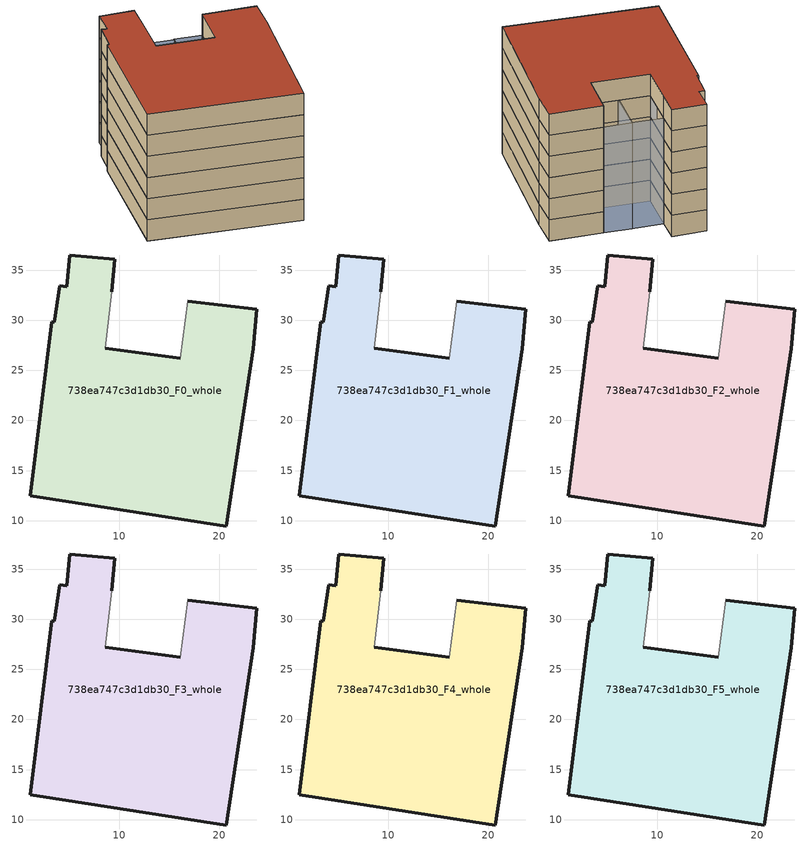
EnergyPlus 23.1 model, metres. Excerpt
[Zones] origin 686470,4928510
738ea747c3d1db30_F0_whole
 floor ground (EU_floor_Construction): 20.69,9.46 23.4,27.17 23.77,31.12 16.89,31.93 16.13,26.21 8.63,27.23 9.28,32.84 9.58,36.11 5.08,36.53 4.8,33.38 4.06,33.48 3.53,29.82 3.3,29.85 1.11,12.46 z0
 wall outside (EU_wall_Construction): 8.63,27.23 16.13,26.21 / 16.89,31.93 23.77,31.12 23.4,27.17 20.69,9.46 1.11,12.46 3.3,29.85 3.53,29.82 4.06,33.48 4.8,33.38 5.08,36.53 9.58,36.11 9.28,32.84 z0:3
 wall adiabatic (EU_wall_Construction): 9.28,32.84 8.63,27.23 / 16.13,26.21 16.89,31.93 z0:3
738ea747c3d1db30_F1_whole
 floor to 738ea747c3d1db30_F0_whole (EU_floor_Construction): 20.69,9.46 23.4,27.17 23.77,31.12 16.88,31.93 16.13,26.21 8.63,27.23 9.27,32.84 9.58,36.11 5.08,36.53 4.79,33.38 4.05,33.48 3.52,29.82 3.29,29.85 1.11,12.46 z3
 wall outside (EU_wall_Construction): 8.63,27.23 16.13,26.21 / 16.89,31.93 23.77,31.12 23.4,27.17 20.69,9.46 1.11,12.46 3.3,29.85 3.53,29.82 4.06,33.48 4.8,33.38 5.08,36.53 9.58,36.11 9.28,32.84 z3:6
 wall adiabatic (EU_wall_Construction): 9.28,32.84 8.63,27.23 / 16.13,26.21 16.89,31.93 z3:6
738ea747c3d1db30_F2_whole
 floor to 738ea747c3d1db30_F1_whole (EU_floor_Construction): 20.69,9.46 23.4,27.17 23.77,31.12 16.88,31.93 16.13,26.21 8.63,27.23 9.27,32.84 9.58,36.11 5.08,36.53 4.79,33.38 4.05,33.48 3.52,29.82 3.29,29.85 1.11,12.46 z6
 wall outside (EU_wall_Construction): 8.63,27.23 16.13,26.21 / 16.89,31.93 23.77,31.12 23.4,27.17 20.69,9.46 1.11,12.46 3.3,29.85 3.53,29.82 4.06,33.48 4.8,33.38 5.08,36.53 9.58,36.11 9.28,32.84 z6:9
 wall adiabatic (EU_wall_Construction): 9.28,32.84 8.63,27.23 / 16.13,26.21 16.89,31.93 z6:9
738ea747c3d1db30_F3_whole
 floor to 738ea747c3d1db30_F2_whole (EU_floor_Construction): 20.69,9.46 23.4,27.17 23.77,31.12 16.88,31.93 16.13,26.21 8.63,27.23 9.27,32.84 9.58,36.11 5.08,36.53 4.79,33.38 4.05,33.48 3.52,29.82 3.29,29.85 1.11,12.46 z9
 wall outside (EU_wall_Construction): 8.63,27.23 16.13,26.21 / 16.89,31.93 23.77,31.12 23.4,27.17 20.69,9.46 1.11,12.46 3.3,29.85 3.53,29.82 4.06,33.48 4.8,33.38 5.08,36.53 9.58,36.11 9.28,32.84 z9:12
 wall adiabatic (EU_wall_Construction): 9.28,32.84 8.63,27.23 / 16.13,26.21 16.89,31.93 z9:12
738ea747c3d1db30_F4_whole
 floor to 738ea747c3d1db30_F3_whole (EU_floor_Construction): 20.69,9.46 23.4,27.17 23.77,31.12 16.88,31.93 16.13,26.21 8.63,27.23 9.27,32.84 9.58,36.11 5.08,36.53 4.79,33.38 4.05,33.48 3.52,29.82 3.29,29.85 1.11,12.46 z12
 wall outside (EU_wall_Construction): 8.63,27.23 16.13,26.21 / 16.89,31.93 23.77,31.12 23.4,27.17 20.69,9.46 1.11,12.46 3.3,29.85 3.53,29.82 4.06,33.48 4.8,33.38 5.08,36.53 9.58,36.11 9.28,32.84 z12:15
 wall adiabatic (EU_wall_Construction): 9.28,32.84 8.63,27.23 / 16.13,26.21 16.89,31.93 z12:15
738ea747c3d1db30_F5_whole
 floor to 738ea747c3d1db30_F4_whole (EU_floor_Construction): 20.69,9.46 23.4,27.17 23.77,31.12 16.88,31.93 16.13,26.21 8.63,27.23 9.27,32.84 9.58,36.11 5.08,36.53 4.79,33.38 4.05,33.48 3.52,29.82 3.29,29.85 1.11,12.46 z15
 wall outside (EU_wall_Construction): 8.63,27.23 16.13,26.21 / 16.89,31.93 23.77,31.12 23.4,27.17 20.69,9.46 1.11,12.46 3.3,29.85 3.53,29.82 4.06,33.48 4.8,33.38 5.08,36.53 9.58,36.11 9.28,32.84 z15:18
 wall adiabatic (EU_wall_Construction): 9.28,32.84 8.63,27.23 / 16.13,26.21 16.89,31.93 z15:18
 roof outside (EU_roof_Construction): 23.77,31.12 23.4,27.17 20.69,9.46 1.11,12.46 3.3,29.85 3.53,29.82 4.06,33.48 4.8,33.38 5.08,36.53 9.58,36.11 9.28,32.84 8.63,27.23 16.13,26.21 16.89,31.93 z18
shading: 16.88,31.94 16.13,26.22 / 16.13,26.22 12.54,26.69 / 12.54,26.69 13.29,32.41 / 13.29,32.41 16.88,31.94 / 8.62,27.15 9.27,32.84 / 9.27,32.84 13.29,32.38 / 13.29,32.38 12.64,26.69 / 12.64,26.69 8.62,27.15 z0:15
[Building]
EU S2 Campaign: North Axis=0; Terrain=City; Solar Distribution=FullExterior
[Site:Location]
Bologna: Latitude=44.5; Longitude=11.25; Time Zone=1; Elevation=37
[SizingPeriod:WeatherFileDays]
AnnualSizingPeriod: Begin Month=1; Begin Day of Month=1; End Month=12; End Day of Month=31; Day of Week for Start Day=Monday; Use Weather File Daylight Saving Period=No; Use Weather File Rain and Snow Indicators=No
[MATERIAL]
EU_InternalMass_Material: Roughness=MediumRough; Thickness=0.1; Conductivity=1; Density=1800; Specific Heat=900; Thermal Absorptance=0.9; Solar Absorptance=0.7; Visible Absorptance=0.7
[MATERIAL:NOMASS] Roughness=MediumRough; Thermal Absorptance=0.9; Solar Absorptance=0.7; Visible Absorptance=0.7
Name | Thermal Resistance
EU_wall_NoMass | 0.905828
EU_roof_NoMass | 0.37593
EU_floor_NoMass | 0.67114
[CONSTRUCTION]
EU_wall_Construction: EU_wall_NoMass
EU_roof_Construction: EU_roof_NoMass
EU_floor_Construction: EU_floor_NoMass
EU_InternalMass_Construction: EU_InternalMass_Material
[ZONE] Type=1; Multiplier=1; Ceiling Height=autocalculate; Volume=1207.46; Floor Area=autocalculate; Part of Total Floor Area=Yes
738ea747c3d1db30_F0_whole; 738ea747c3d1db30_F1_whole; 738ea747c3d1db30_F2_whole; 738ea747c3d1db30_F3_whole; 738ea747c3d1db30_F4_whole; 738ea747c3d1db30_F5_whole
[INTERNALMASS] Construction=EU_InternalMass_Construction; Surface Area=402.488
Name | Zone or ZoneList
738ea747c3d1db30_F0_whole_EU_InternalMass | 738ea747c3d1db30_F0_whole
738ea747c3d1db30_F1_whole_EU_InternalMass | 738ea747c3d1db30_F1_whole
738ea747c3d1db30_F2_whole_EU_InternalMass | 738ea747c3d1db30_F2_whole
738ea747c3d1db30_F3_whole_EU_InternalMass | 738ea747c3d1db30_F3_whole
738ea747c3d1db30_F4_whole_EU_InternalMass | 738ea747c3d1db30_F4_whole
738ea747c3d1db30_F5_whole_EU_InternalMass | 738ea747c3d1db30_F5_whole
[OTHEREQUIPMENT] Fuel Type=Electricity; Design Level Calculation Method=Watts/Area; Power per Zone Floor Area=1; Fraction Latent=0; Fraction Radiant=0; Fraction Lost=0; Carbon Dioxide Generation Rate=0; EndUse Subcategory=EU_Step8_InternalGains
Name | Zone or ZoneList or Space or SpaceList | Schedule
EU_Step8_InternalGain_738ea747c3d1db30_F0_whole_f000 | 738ea747c3d1db30_F0_whole | EU_Step8_GainSchedule_738ea747c3d1db30_F0_whole_f000
EU_Step8_InternalGain_738ea747c3d1db30_F1_whole_f000 | 738ea747c3d1db30_F1_whole | EU_Step8_GainSchedule_738ea747c3d1db30_F1_whole_f000
EU_Step8_InternalGain_738ea747c3d1db30_F2_whole_f000 | 738ea747c3d1db30_F2_whole | EU_Step8_GainSchedule_738ea747c3d1db30_F2_whole_f000
EU_Step8_InternalGain_738ea747c3d1db30_F3_whole_f000 | 738ea747c3d1db30_F3_whole | EU_Step8_GainSchedule_738ea747c3d1db30_F3_whole_f000
EU_Step8_InternalGain_738ea747c3d1db30_F4_whole_f000 | 738ea747c3d1db30_F4_whole | EU_Step8_GainSchedule_738ea747c3d1db30_F4_whole_f000
EU_Step8_InternalGain_738ea747c3d1db30_F5_whole_f000 | 738ea747c3d1db30_F5_whole | EU_Step8_GainSchedule_738ea747c3d1db30_F5_whole_f000
[ZONEVENTILATION:DESIGNFLOWRATE] Schedule=EU_AlwaysOn; Design Flow Rate Calculation Method=AirChanges/Hour; Air Changes per Hour=0.73129; Ventilation Type=Natural; Fan Pressure Rise=0; Fan Total Efficiency=1; Constant Term Coefficient=1; Temperature Term Coefficient=0; Velocity Term Coefficient=0; Velocity Squared Term Coefficient=0; Minimum Indoor Temperature=-100; Maximum Indoor Temperature=100; Delta Temperature=-100; Minimum Outdoor Temperature=-100; Maximum Outdoor Temperature=100; Maximum Wind Speed=40
Name | Zone or ZoneList or Space or SpaceList
EU_ConstantAir_738ea747c3d1db30_F0_whole | 738ea747c3d1db30_F0_whole
EU_ConstantAir_738ea747c3d1db30_F1_whole | 738ea747c3d1db30_F1_whole
EU_ConstantAir_738ea747c3d1db30_F2_whole | 738ea747c3d1db30_F2_whole
EU_ConstantAir_738ea747c3d1db30_F3_whole | 738ea747c3d1db30_F3_whole
EU_ConstantAir_738ea747c3d1db30_F4_whole | 738ea747c3d1db30_F4_whole
EU_ConstantAir_738ea747c3d1db30_F5_whole | 738ea747c3d1db30_F5_whole
[HVACTEMPLATE:THERMOSTAT] Constant Heating Setpoint=20; Constant Cooling Setpoint=50
EU_HeatOnly_738ea747c3d1db30_F0_whole; EU_HeatOnly_738ea747c3d1db30_F1_whole; EU_HeatOnly_738ea747c3d1db30_F2_whole; EU_HeatOnly_738ea747c3d1db30_F3_whole; EU_HeatOnly_738ea747c3d1db30_F4_whole; EU_HeatOnly_738ea747c3d1db30_F5_whole
[HVACTEMPLATE:ZONE:IDEALLOADSAIRSYSTEM] System Availability Schedule=EU_AlwaysOn; Maximum Heating Supply Air Temperature=50; Minimum Cooling Supply Air Temperature=13; Maximum Heating Supply Air Humidity Ratio=0.0156; Minimum Cooling Supply Air Humidity Ratio=0.0077; Heating Limit=NoLimit; Cooling Limit=NoLimit; Heating Availability Schedule=EU_AlwaysOn; Cooling Availability Schedule=EU_CoolingOff; Dehumidification Control Type=ConstantSensibleHeatRatio; Cooling Sensible Heat Ratio=0.7; Dehumidification Setpoint=60; Humidification Control Type=None; Humidification Setpoint=30; Outdoor Air Method=None; Outdoor Air Flow Rate per Person=0.00944; Outdoor Air Flow Rate per Zone Floor Area=0; Outdoor Air Flow Rate per Zone=0; Demand Controlled Ventilation Type=None; Outdoor Air Economizer Type=NoEconomizer; Heat Recovery Type=None; Sensible Heat Recovery Effectiveness=0.7; Latent Heat Recovery Effectiveness=0.65
Name | Template Thermostat
738ea747c3d1db30_F0_whole | EU_HeatOnly_738ea747c3d1db30_F0_whole
738ea747c3d1db30_F1_whole | EU_HeatOnly_738ea747c3d1db30_F1_whole
738ea747c3d1db30_F2_whole | EU_HeatOnly_738ea747c3d1db30_F2_whole
738ea747c3d1db30_F3_whole | EU_HeatOnly_738ea747c3d1db30_F3_whole
738ea747c3d1db30_F4_whole | EU_HeatOnly_738ea747c3d1db30_F4_whole
738ea747c3d1db30_F5_whole | EU_HeatOnly_738ea747c3d1db30_F5_whole
[SIZING:ZONE] Zone Cooling Design Supply Air Temperature Input Method=SupplyAirTemperature; Zone Cooling Design Supply Air Temperature=13; Zone Heating Design Supply Air Temperature Input Method=SupplyAirTemperature; Zone Heating Design Supply Air Temperature=50; Zone Cooling Design Supply Air Humidity Ratio=0.008; Zone Heating Design Supply Air Humidity Ratio=0.008; Cooling Design Air Flow Method=DesignDay; Cooling Design Air Flow Rate=0; Cooling Minimum Air Flow per Zone Floor Area=0.000762; Cooling Minimum Air Flow=0; Cooling Minimum Air Flow Fraction=0.2; Heating Design Air Flow Method=DesignDay; Heating Design Air Flow Rate=0; Heating Maximum Air Flow per Zone Floor Area=0.002032; Heating Maximum Air Flow=0.141576; Heating Maximum Air Flow Fraction=0.3; Account for Dedicated Outdoor Air System=No; Dedicated Outdoor Air System Control Strategy=NeutralSupplyAir; Dedicated Outdoor Air Low Setpoint Temperature for Design=autosize; Dedicated Outdoor Air High Setpoint Temperature for Design=autosize; Zone Load Sizing Method=Sensible Load Only No Latent Load; Zone Latent Cooling Design Supply Air Humidity Ratio Input Method=HumidityRatioDifference; Zone Cooling Design Supply Air Humidity Ratio Difference=0.005; Zone Latent Heating Design Supply Air Humidity Ratio Input Method=HumidityRatioDifference; Zone Humidification Design Supply Air Humidity Ratio Difference=0.005
738ea747c3d1db30_F0_whole; 738ea747c3d1db30_F1_whole; 738ea747c3d1db30_F2_whole; 738ea747c3d1db30_F3_whole; 738ea747c3d1db30_F4_whole; 738ea747c3d1db30_F5_whole
[SCHEDULE:CONSTANT]
Name | Hourly Value
EU_AlwaysOn | 1
EU_CoolingOff | 0
[SCHEDULE:FILE] Column Number=1; Rows to Skip at Top=0; Number of Hours of Data=8760; Column Separator=Comma; Interpolate to Timestep=No; Minutes per Item=60; Adjust Schedule for Daylight Savings=Yes
Name | File
EU_Step8_GainSchedule_738ea747c3d1db30_F0_whole_f000 | ../../schedules/738ea747c3d1db30/738ea747c3d1db30_F0_whole_f000_gain.csv
EU_Step8_GainSchedule_738ea747c3d1db30_F1_whole_f000 | ../../schedules/738ea747c3d1db30/738ea747c3d1db30_F1_whole_f000_gain.csv
EU_Step8_GainSchedule_738ea747c3d1db30_F2_whole_f000 | ../../schedules/738ea747c3d1db30/738ea747c3d1db30_F2_whole_f000_gain.csv
EU_Step8_GainSchedule_738ea747c3d1db30_F3_whole_f000 | ../../schedules/738ea747c3d1db30/738ea747c3d1db30_F3_whole_f000_gain.csv
EU_Step8_GainSchedule_738ea747c3d1db30_F4_whole_f000 | ../../schedules/738ea747c3d1db30/738ea747c3d1db30_F4_whole_f000_gain.csv
EU_Step8_GainSchedule_738ea747c3d1db30_F5_whole_f000 | ../../schedules/738ea747c3d1db30/738ea747c3d1db30_F5_whole_f000_gain.csv
